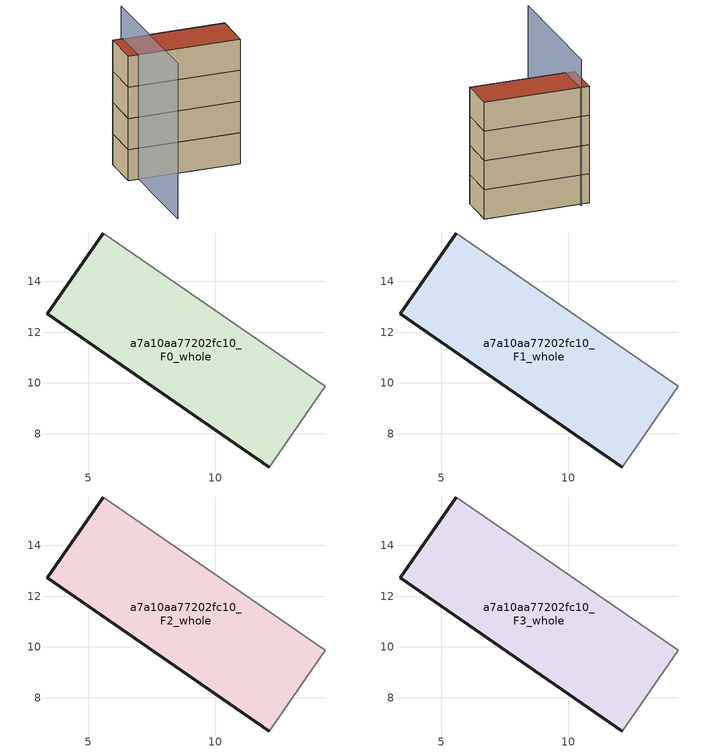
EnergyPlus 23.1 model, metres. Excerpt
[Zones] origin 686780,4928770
a7a10aa77202fc10_F0_whole
 floor ground (EU_floor_Construction): 12.13,6.68 14.33,9.86 5.58,15.91 3.39,12.74 z0
 wall outside (EU_wall_Construction): 12.13,6.68 3.39,12.74 5.58,15.91 z0:3
 wall adiabatic (EU_wall_Construction): 5.58,15.91 14.33,9.86 12.13,6.68 z0:3
a7a10aa77202fc10_F1_whole
 floor to a7a10aa77202fc10_F0_whole (EU_floor_Construction): 12.13,6.68 14.33,9.86 5.58,15.91 3.39,12.74 z3
 wall outside (EU_wall_Construction): 12.13,6.68 3.39,12.74 5.58,15.91 z3:6
 wall adiabatic (EU_wall_Construction): 5.58,15.91 14.33,9.86 12.13,6.68 z3:6
a7a10aa77202fc10_F2_whole
 floor to a7a10aa77202fc10_F1_whole (EU_floor_Construction): 12.13,6.68 14.33,9.86 5.58,15.91 3.39,12.74 z6
 wall outside (EU_wall_Construction): 12.13,6.68 3.39,12.74 5.58,15.91 z6:9
 wall adiabatic (EU_wall_Construction): 5.58,15.91 14.33,9.86 12.13,6.68 z6:9
a7a10aa77202fc10_F3_whole
 floor to a7a10aa77202fc10_F2_whole (EU_floor_Construction): 12.13,6.68 14.33,9.86 5.58,15.91 3.39,12.74 z9
 wall outside (EU_wall_Construction): 12.13,6.68 3.39,12.74 5.58,15.91 z9:12
 wall adiabatic (EU_wall_Construction): 5.58,15.91 14.33,9.86 12.13,6.68 z9:12
 roof outside (EU_roof_Construction): 14.33,9.86 12.13,6.68 3.39,12.74 5.58,15.91 z12
shading: -1.2,4.3 6.56,15.67 z0:15
[Building]
EU S2 Campaign: North Axis=0; Terrain=City; Solar Distribution=FullExterior
[Site:Location]
Bologna: Latitude=44.5; Longitude=11.25; Time Zone=1; Elevation=37
[SizingPeriod:WeatherFileDays]
AnnualSizingPeriod: Begin Month=1; Begin Day of Month=1; End Month=12; End Day of Month=31; Day of Week for Start Day=Monday; Use Weather File Daylight Saving Period=No; Use Weather File Rain and Snow Indicators=No
[MATERIAL]
EU_InternalMass_Material: Roughness=MediumRough; Thickness=0.1; Conductivity=1; Density=1800; Specific Heat=900; Thermal Absorptance=0.9; Solar Absorptance=0.7; Visible Absorptance=0.7
[MATERIAL:NOMASS] Roughness=MediumRough; Thermal Absorptance=0.9; Solar Absorptance=0.7; Visible Absorptance=0.7
Name | Thermal Resistance
EU_wall_NoMass | 0.937881
EU_roof_NoMass | 0.548572
EU_floor_NoMass | 0.71348
[CONSTRUCTION]
EU_wall_Construction: EU_wall_NoMass
EU_roof_Construction: EU_roof_NoMass
EU_floor_Construction: EU_floor_NoMass
EU_InternalMass_Construction: EU_InternalMass_Material
[ZONE] Type=1; Multiplier=1; Ceiling Height=autocalculate; Floor Area=autocalculate; Part of Total Floor Area=Yes
Name | Volume
a7a10aa77202fc10_F0_whole | 123.155
a7a10aa77202fc10_F1_whole; a7a10aa77202fc10_F2_whole; a7a10aa77202fc10_F3_whole | 123.157
[INTERNALMASS] Construction=EU_InternalMass_Construction; Surface Area=41.0523
Name | Zone or ZoneList
a7a10aa77202fc10_F0_whole_EU_InternalMass | a7a10aa77202fc10_F0_whole
a7a10aa77202fc10_F1_whole_EU_InternalMass | a7a10aa77202fc10_F1_whole
a7a10aa77202fc10_F2_whole_EU_InternalMass | a7a10aa77202fc10_F2_whole
a7a10aa77202fc10_F3_whole_EU_InternalMass | a7a10aa77202fc10_F3_whole
[OTHEREQUIPMENT] Fuel Type=Electricity; Design Level Calculation Method=Watts/Area; Power per Zone Floor Area=1; Fraction Latent=0; Fraction Radiant=0; Fraction Lost=0; Carbon Dioxide Generation Rate=0; EndUse Subcategory=EU_Step8_InternalGains
Name | Zone or ZoneList or Space or SpaceList | Schedule
EU_Step8_InternalGain_a7a10aa77202fc10_F0_whole_f000 | a7a10aa77202fc10_F0_whole | EU_Step8_GainSchedule_a7a10aa77202fc10_F0_whole_f000
EU_Step8_InternalGain_a7a10aa77202fc10_F1_whole_f000 | a7a10aa77202fc10_F1_whole | EU_Step8_GainSchedule_a7a10aa77202fc10_F1_whole_f000
EU_Step8_InternalGain_a7a10aa77202fc10_F2_whole_f000 | a7a10aa77202fc10_F2_whole | EU_Step8_GainSchedule_a7a10aa77202fc10_F2_whole_f000
EU_Step8_InternalGain_a7a10aa77202fc10_F3_whole_f000 | a7a10aa77202fc10_F3_whole | EU_Step8_GainSchedule_a7a10aa77202fc10_F3_whole_f000
[ZONEVENTILATION:DESIGNFLOWRATE] Schedule=EU_AlwaysOn; Design Flow Rate Calculation Method=AirChanges/Hour; Air Changes per Hour=0.687892; Ventilation Type=Natural; Fan Pressure Rise=0; Fan Total Efficiency=1; Constant Term Coefficient=1; Temperature Term Coefficient=0; Velocity Term Coefficient=0; Velocity Squared Term Coefficient=0; Minimum Indoor Temperature=-100; Maximum Indoor Temperature=100; Delta Temperature=-100; Minimum Outdoor Temperature=-100; Maximum Outdoor Temperature=100; Maximum Wind Speed=40
Name | Zone or ZoneList or Space or SpaceList
EU_ConstantAir_a7a10aa77202fc10_F0_whole | a7a10aa77202fc10_F0_whole
EU_ConstantAir_a7a10aa77202fc10_F1_whole | a7a10aa77202fc10_F1_whole
EU_ConstantAir_a7a10aa77202fc10_F2_whole | a7a10aa77202fc10_F2_whole
EU_ConstantAir_a7a10aa77202fc10_F3_whole | a7a10aa77202fc10_F3_whole
[HVACTEMPLATE:THERMOSTAT] Constant Heating Setpoint=20; Constant Cooling Setpoint=50
EU_HeatOnly_a7a10aa77202fc10_F0_whole; EU_HeatOnly_a7a10aa77202fc10_F1_whole; EU_HeatOnly_a7a10aa77202fc10_F2_whole; EU_HeatOnly_a7a10aa77202fc10_F3_whole
[HVACTEMPLATE:ZONE:IDEALLOADSAIRSYSTEM] System Availability Schedule=EU_AlwaysOn; Maximum Heating Supply Air Temperature=50; Minimum Cooling Supply Air Temperature=13; Maximum Heating Supply Air Humidity Ratio=0.0156; Minimum Cooling Supply Air Humidity Ratio=0.0077; Heating Limit=NoLimit; Cooling Limit=NoLimit; Heating Availability Schedule=EU_AlwaysOn; Cooling Availability Schedule=EU_CoolingOff; Dehumidification Control Type=ConstantSensibleHeatRatio; Cooling Sensible Heat Ratio=0.7; Dehumidification Setpoint=60; Humidification Control Type=None; Humidification Setpoint=30; Outdoor Air Method=None; Outdoor Air Flow Rate per Person=0.00944; Outdoor Air Flow Rate per Zone Floor Area=0; Outdoor Air Flow Rate per Zone=0; Demand Controlled Ventilation Type=None; Outdoor Air Economizer Type=NoEconomizer; Heat Recovery Type=None; Sensible Heat Recovery Effectiveness=0.7; Latent Heat Recovery Effectiveness=0.65
Name | Template Thermostat
a7a10aa77202fc10_F0_whole | EU_HeatOnly_a7a10aa77202fc10_F0_whole
a7a10aa77202fc10_F1_whole | EU_HeatOnly_a7a10aa77202fc10_F1_whole
a7a10aa77202fc10_F2_whole | EU_HeatOnly_a7a10aa77202fc10_F2_whole
a7a10aa77202fc10_F3_whole | EU_HeatOnly_a7a10aa77202fc10_F3_whole
[SIZING:ZONE] Zone Cooling Design Supply Air Temperature Input Method=SupplyAirTemperature; Zone Cooling Design Supply Air Temperature=13; Zone Heating Design Supply Air Temperature Input Method=SupplyAirTemperature; Zone Heating Design Supply Air Temperature=50; Zone Cooling Design Supply Air Humidity Ratio=0.008; Zone Heating Design Supply Air Humidity Ratio=0.008; Cooling Design Air Flow Method=DesignDay; Cooling Design Air Flow Rate=0; Cooling Minimum Air Flow per Zone Floor Area=0.000762; Cooling Minimum Air Flow=0; Cooling Minimum Air Flow Fraction=0.2; Heating Design Air Flow Method=DesignDay; Heating Design Air Flow Rate=0; Heating Maximum Air Flow per Zone Floor Area=0.002032; Heating Maximum Air Flow=0.141576; Heating Maximum Air Flow Fraction=0.3; Account for Dedicated Outdoor Air System=No; Dedicated Outdoor Air System Control Strategy=NeutralSupplyAir; Dedicated Outdoor Air Low Setpoint Temperature for Design=autosize; Dedicated Outdoor Air High Setpoint Temperature for Design=autosize; Zone Load Sizing Method=Sensible Load Only No Latent Load; Zone Latent Cooling Design Supply Air Humidity Ratio Input Method=HumidityRatioDifference; Zone Cooling Design Supply Air Humidity Ratio Difference=0.005; Zone Latent Heating Design Supply Air Humidity Ratio Input Method=HumidityRatioDifference; Zone Humidification Design Supply Air Humidity Ratio Difference=0.005
a7a10aa77202fc10_F0_whole; a7a10aa77202fc10_F1_whole; a7a10aa77202fc10_F2_whole; a7a10aa77202fc10_F3_whole
[SCHEDULE:CONSTANT]
Name | Hourly Value
EU_AlwaysOn | 1
EU_CoolingOff | 0
[SCHEDULE:FILE] Column Number=1; Rows to Skip at Top=0; Number of Hours of Data=8760; Column Separator=Comma; Interpolate to Timestep=No; Minutes per Item=60; Adjust Schedule for Daylight Savings=Yes
Name | File
EU_Step8_GainSchedule_a7a10aa77202fc10_F0_whole_f000 | ../../schedules/a7a10aa77202fc10/a7a10aa77202fc10_F0_whole_f000_gain.csv
EU_Step8_GainSchedule_a7a10aa77202fc10_F1_whole_f000 | ../../schedules/a7a10aa77202fc10/a7a10aa77202fc10_F1_whole_f000_gain.csv
EU_Step8_GainSchedule_a7a10aa77202fc10_F2_whole_f000 | ../../schedules/a7a10aa77202fc10/a7a10aa77202fc10_F2_whole_f000_gain.csv
EU_Step8_GainSchedule_a7a10aa77202fc10_F3_whole_f000 | ../../schedules/a7a10aa77202fc10/a7a10aa77202fc10_F3_whole_f000_gain.csv
